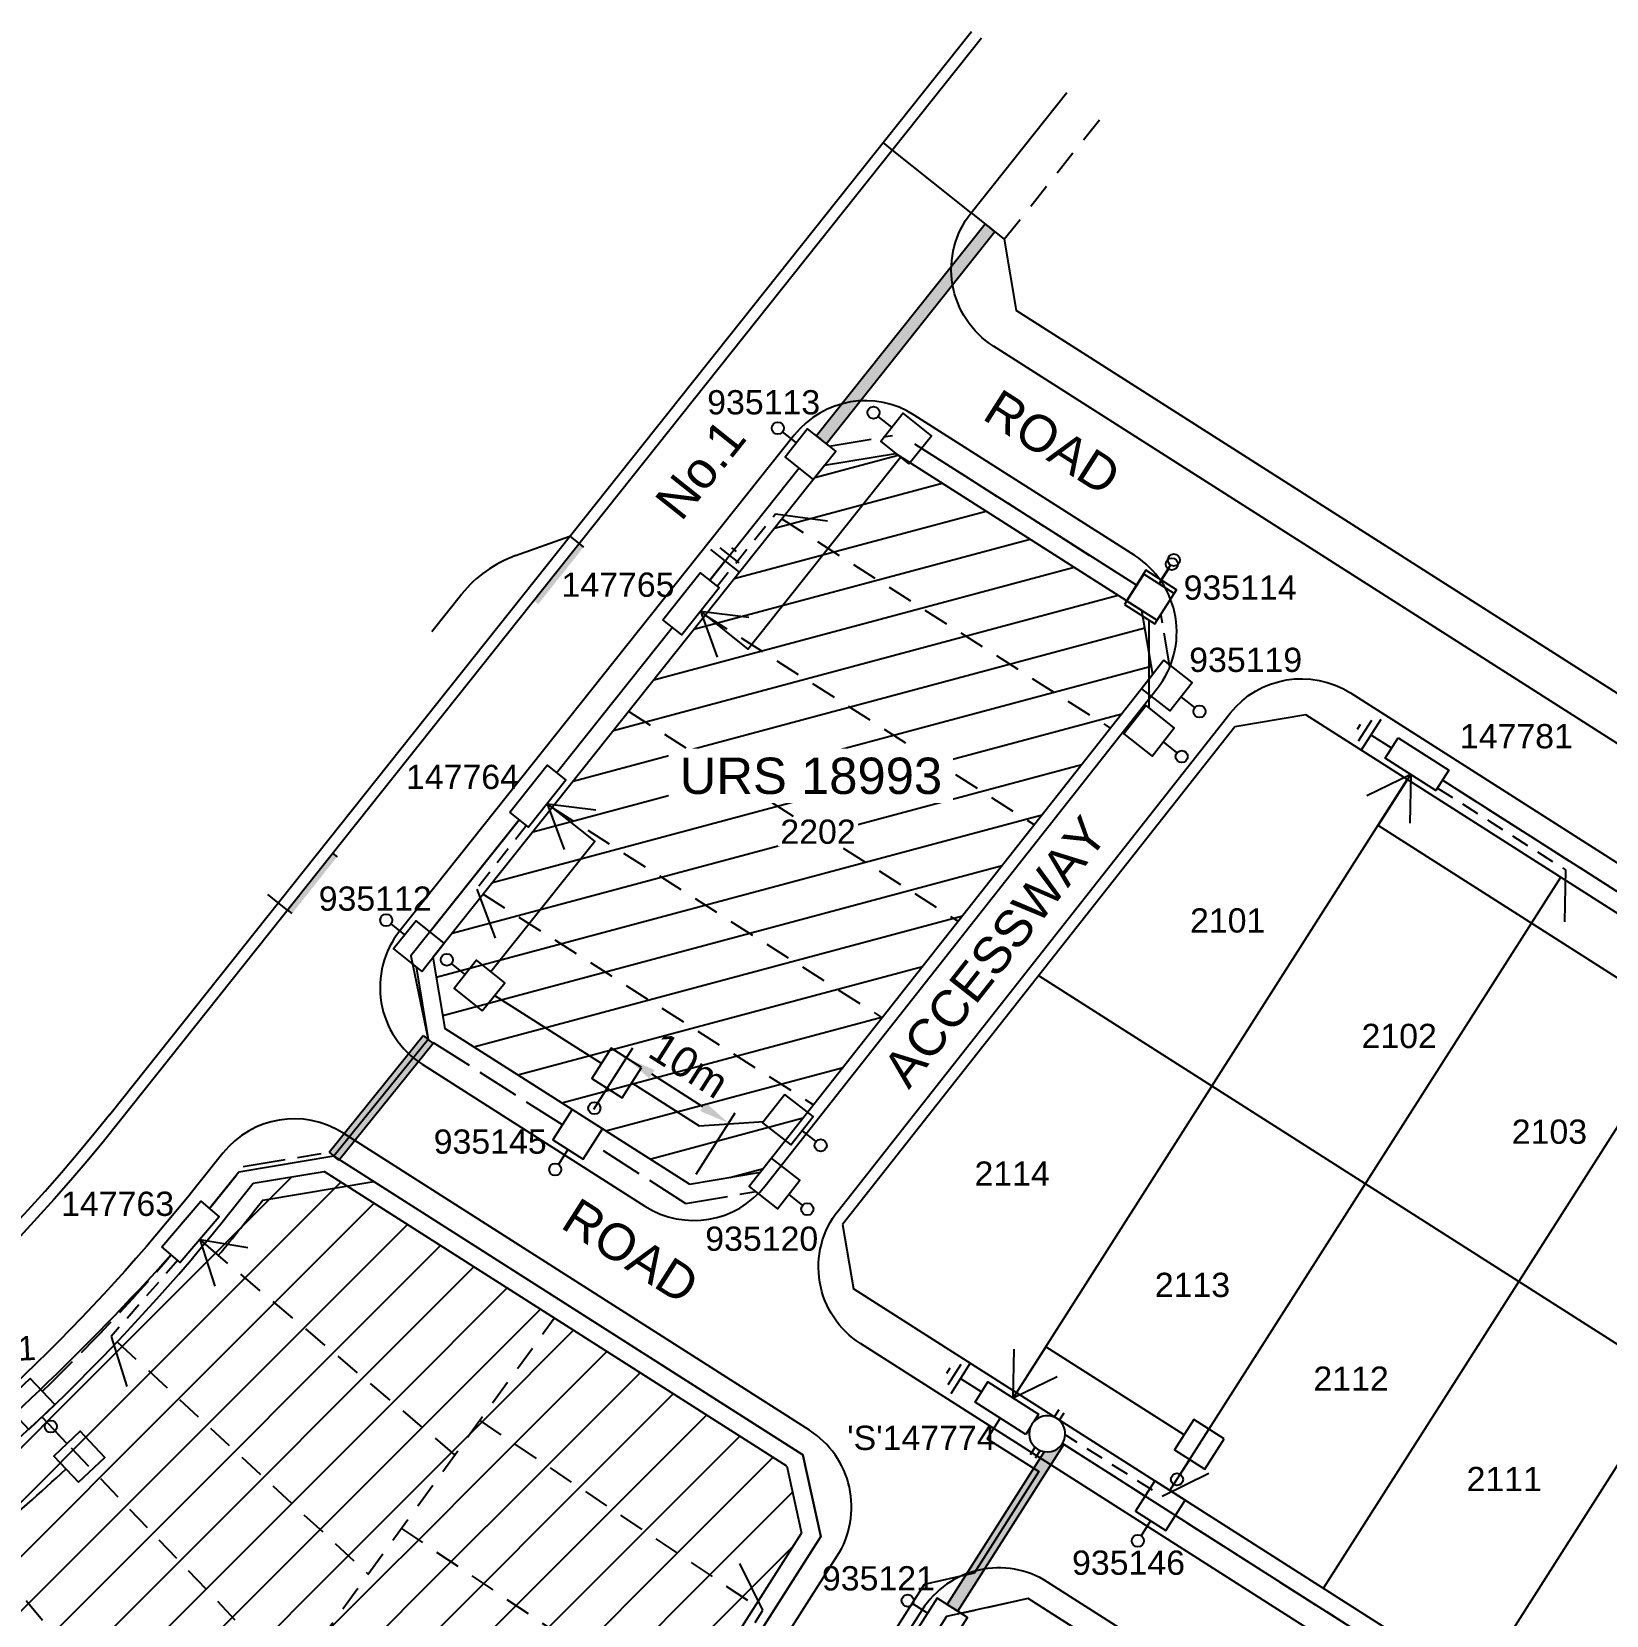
# Model space of a CAD drawing. Header units: metres. Extents: x 305550 to 306428, y 6276370 to 6276957.
# Drawn here: x 305864.1 to 305994, y 6276826.2 to 6276956.8 of the extents above; entities that cross this region are included whole.
import ezdxf
from ezdxf.enums import TextEntityAlignment as Align

# ---------------------------------------------------------------- set-up
doc = ezdxf.new("R2010")
doc.units = ezdxf.units.M
doc.header["$LTSCALE"] = 0.7
doc.set_wipeout_variables(frame=1)
for name, pattern in [('Cable Exist OH', [1, 1, 0]), ('Cable Exist UG', [8.2, 4, -1.2, 1.8, -1.2]), ('Dash', [5, 3, -2]), ('IE Trench LV', [6.5, 5, -1.5])]:
    doc.linetypes.add(name, pattern=pattern)
doc.layers.get('0').update_dxf_attribs({"color": 6})
for name, color, linetype in [('_User Miscellaneous1', 3, 'Continuous'), ('_User Miscellaneous10', 8, 'Continuous'), ('_User Miscellaneous11', 7, 'Continuous'), ('_User Miscellaneous3', 11, 'Continuous'), ('_User Miscellaneous4', 7, 'Continuous'), ('_User Miscellaneous7', 150, 'Continuous'), ('_User Miscellaneous8', 7, 'Continuous'), ('_User Miscellaneous9', 8, 'Continuous'), ('Cadastre Developer_SP_NEW', 4, 'Continuous'), ('Cadastre Roads_SP_NEW', 8, 'Continuous'), ('Duct_SP_NEW', 2, 'Continuous'), ('Equip_LV_NEW', 5, 'Continuous'), ('Mains_HV_NEW_U72', 2, 'Continuous'), ('Mains_LV_NEW_R6', 2, 'Continuous'), ('Mains_LV_NEW_T84', 2, 'Continuous'), ('Services_SP_NEW_UG', 2, 'Continuous'), ('SupportsUG_SP_LV_NEW', 2, 'Continuous'), ('SupportsUG_SP_LV_SL_NEW', 2, 'Continuous'), ('Trench_SP_NEW', 2, 'Continuous')]:
    doc.layers.add(name, color=color, linetype=linetype)
doc.layers.add('_User Miscellaneous5', color=7, linetype='Continuous', lineweight=35)
doc.layers.add('_User Notes', color=7, linetype='Continuous', plot=False)
doc.styles.add('ARIAL', font='arial.ttf', dxfattribs={"height": 2})
doc.styles.add('ARIAL 2.5', font='arial.ttf', dxfattribs={"height": 2.5})
doc.styles.add('ARIAL 3.0', font='arial.ttf', dxfattribs={"height": 3})
doc.styles.add('POLE_LABEL', font='arial.ttf')
doc.styles.add('SL_LABEL', font='arial.ttf')
doc.styles.get("Standard").update_dxf_attribs({"font": 'arial.ttf'})
doc.styles.add('style1', font='iso3098b.shx')
doc.linetypes.add('Cable New UG', pattern='A,8,-1,["x",style1,S=3.5,R=0,X=0.35,Y=-1],-3.5', length=12.5)
doc.linetypes.add('Cable Z', pattern='A,8,-1,["Z",Standard,S=2.5,R=0,X=0.35,Y=-1.25],-3.5', length=12.5)
doc.linetypes.add('IE Trench HV', pattern='A,8,-2,["/",style1,S=2.5,R=0,X=0.1,Y=-1],-4.5', length=14.5)
doc.dimstyles.new('DIM 1000', dxfattribs={"dimtxt": 2.5, "dimasz": 2.5, "dimexe": 1, "dimexo": 1, "dimgap": 1, "dimtad": 1, "dimdec": 0, "dimzin": 0, "dimdsep": 46, "dimtxsty": 'ARIAL 2.5', "dimcen": 1, "dimclrd": 3, "dimclre": 3, "dimclrt": 7, "dimadec": 0, "dimazin": 0, "dimtfac": 1, "dimtdec": 0, "dimtix": 1, "dimtmove": 0, "dimatfit": 3, "dimfxl": 1, "dimtolj": 1, "dimtzin": 0, "dimarcsym": 0})

# ---------------------------------------------------------------- blocks, each defined once
blk = doc.blocks.new('*U103')
at = {"layer": '_User Miscellaneous7', "lineweight": -3}
blk.add_lwpolyline([(0.55, -2.97), (0.55, -1.52)], dxfattribs=at)
blk.add_lwpolyline([(-0.93, -5.94), (2.04, -5.94), (2.04, -2.97), (-0.93, -2.97)], close=True, dxfattribs=at)
blk.add_circle((0.55, -1.02), 0.5, dxfattribs=at)
at = {"layer": '_User Miscellaneous8', "color": 2, "lineweight": -3}
blk.add_lwpolyline([(-1.49, 0), (1.49, 0), (1.49, 2.97), (-1.49, 2.97)], close=True, dxfattribs=at)
at = {"style": 'POLE_LABEL', "flags": 9}
blk.add_attdef('STRUCTURE_PLANT_NUMBER', text='', height=0.2, dxfattribs=at).set_placement((1.64, 1.73), align=Align.MIDDLE_LEFT)
for tag, flags, p in [('STREET_CODE', 9, (1.64, 1.49)), ('COLUMN_TYPE', 9, (1.64, 1.29)), ('OWNED_BY', 9, (1.64, 1.09)), ('OPERATED_BY', 9, (1.64, 0.89)), ('STATE', 9, (1.64, 0.49)), ('MAINTAINED_BY', 9, (1.64, 0.69)), ('USAGE', 9, (1.64, 0.29)), ('LEGEND', 9, (1.64, 0.09)), ('SUBURB', 9, (1.64, -0.31)), ('STREETNAME', 9, (1.64, -0.51)), ('Z', 1, (1.64, -1.31)), ('PARENT', 9, (1.64, -0.11)), ('LOCATION', 9, (1.64, -0.71)), ('NOTES', 9, (1.64, -0.91)), ('LABEL_ALIGNMENT', 9, (1.64, -1.11))]:
    blk.add_attdef(tag, text='', height=0.2, dxfattribs=dict(flags=flags)).set_placement(p, align=Align.MIDDLE_LEFT)
at = {"layer": '_User Miscellaneous5', "style": 'ARIAL', "flags": 8}
blk.add_attdef('ASSET_NUM', text='', height=2, dxfattribs=at).set_placement((2, 3.49), align=Align.MIDDLE_LEFT)
blk = doc.blocks.new('*U39')
at = {"layer": '_User Miscellaneous8', "color": 2}
blk.add_line((0, 0), (0, 1.45), dxfattribs=at)
blk.add_circle((0, 1.95), 0.5, dxfattribs=at)
for tag, p, flags in [('Z', (0, 0), 1), ('OPERATED_BY', (0, -9.61), 9)]:
    blk.add_attdef(tag, p, '', height=0.2, dxfattribs=dict(flags=flags))
at = {"style": 'SL_LABEL', "flags": 9}
blk.add_attdef('STREET_CODE', text='', height=0.2, dxfattribs=at).set_placement((0, -0.2), align=Align.MIDDLE_LEFT)
at = {"flags": 9}
for tag, p in [('CONSTRUCTED_VOLTAGE', (0, -0.4)), ('CONTROL_TYPE', (0, -0.6)), ('OPERATING_VOLTAGE', (0, -1.4)), ('LANTERN_PURPOSE', (0, -0.8)), ('LANTERN_TYPE', (0, -1)), ('NO_PHASES', (0, -1.2)), ('ORIENTATION', (0, -1.6)), ('OWNED_BY', (0, -1.8)), ('STATE', (0, -2)), ('CEXIST', (0, -2.4)), ('CNEW', (0, -2.6)), ('USAGE', (0, -2.2)), ('CNUMBER', (0, -2.8)), ('CREMOVE', (0, -3)), ('CREPLACE', (0, -3.2)), ('LKINGHEIGHT', (0, -3.4)), ('LBRACKET', (0, -3.6)), ('LBRACKETVOCAB', (0, -3.8)), ('LCATEGORY', (0, -4)), ('LCHARGE1', (0, -4.2)), ('LCHARGE1PERCENT', (0, -4.4)), ('LCHARGE2', (0, -4.6)), ('LCHARGE2PERCENT', (0, -4.8)), ('LCHARGE3', (0, -5)), ('LCHARGE3PERCENT', (0, -5.2)), ('LEXIST', (0, -5.4)), ('LLAMP', (0, -5.6)), ('LLAMPVOCAB', (0, -5.8)), ('LMAST', (0, -6)), ('LMASTVOCAB', (0, -6.2)), ('LNEW', (0, -6.4)), ('LANTNUMBER', (0, -6.6)), ('LOUTREACH', (0, -7)), ('LOUTREACHVOCAB', (0, -7.2)), ('LRATECODE', (0, -7.4)), ('LREMOVE', (0, -7.6)), ('LREPLACE', (0, -7.8)), ('SUBURB', (0, -8.6)), ('STREETNAME', (0, -8.8)), ('LTYPE', (0, -8)), ('LTYPEVOCAB', (0, -8.2)), ('LEGEND', (0, -8.4)), ('LOCATION', (0, -9)), ('NOTES', (0, -9.2)), ('MAINTAINED_BY', (0, -9.86))]:
    blk.add_attdef(tag, text='', height=0.2, dxfattribs=at).set_placement(p, align=Align.MIDDLE_LEFT)
at = {"layer": '_User Notes', "style": 'SL_LABEL', "flags": 8}
blk.add_attdef('ASSET_NUM', text='', height=2.5, dxfattribs=at).set_placement((2, 2), align=Align.MIDDLE_LEFT)
at = {"layer": '_User Notes', "flags": 8}
blk.add_attdef('LNUMBER', text='', height=2.5, dxfattribs=at).set_placement((1.2, -2.8), align=Align.MIDDLE_LEFT)
blk = doc.blocks.new('*U35')
at = {"lineweight": -3}
blk.add_lwpolyline([(-2.48, 2.49), (2.47, 2.49), (2.47, 0.51), (-2.48, 0.51)], close=True, dxfattribs=at)
for tag, flags, p in [('STREET_CODE', 9, (1.5, 3.5)), ('OWNED_BY', 9, (1.5, 3.3)), ('OPERATED_BY', 9, (1.5, 3.1)), ('STATE', 9, (1.5, 2.7)), ('MAINTAINED_BY', 9, (1.5, 2.9)), ('SUPPORT_TYPE', 9, (1.5, 2.5)), ('SUBURB', 9, (1.5, 1.7)), ('STREETNAME', 9, (1.5, 1.5)), ('USAGE', 9, (1.5, 2.3)), ('LEGEND', 9, (1.5, 2.1)), ('PARENT', 9, (1.5, 1.9)), ('LOCATION', 9, (1.5, 1.3)), ('Z', 1, (1.5, 0.9)), ('NOTES', 9, (1.5, 1.1))]:
    blk.add_attdef(tag, text='', height=0.2, dxfattribs=dict(flags=flags)).set_placement(p, align=Align.MIDDLE_LEFT)
at = {"layer": '_User Miscellaneous4', "style": 'ARIAL', "flags": 8}
blk.add_attdef('ASSET_NUM', text='', height=2, dxfattribs=at).set_placement((2, 5.5), align=Align.MIDDLE_LEFT)
blk = doc.blocks.new('A$C1B2C29DD')
at = {"layer": 'Services_SP_NEW_UG', "color": 2, "flags": 128}
for points in [[(0, 0), (-2.1, 3.44)], [(0, 0), (2.1, 3.44)]]:
    blk.add_lwpolyline(points, dxfattribs=at)
blk = doc.blocks.new('*U274')
at = {"layer": 'Services_SP_NEW_UG', "color": 2, "flags": 128}
blk.add_lwpolyline([(-10.15, -0.75), (-12.39, 2.93)], dxfattribs=at)
at = {"layer": 'Services_SP_NEW_UG', "color": 2, "linetype": 'Dash', "ltscale": 0.7, "flags": 128}
blk.add_lwpolyline([(-2.47, -0.75), (-10.15, -0.75)], dxfattribs=at)
blk = doc.blocks.new('*U44')
at = {"layer": 'Services_SP_NEW_UG', "color": 2, "flags": 128}
blk.add_lwpolyline([(9.15, -0.75), (11.4, 2.93)], dxfattribs=at)
at = {"layer": 'Services_SP_NEW_UG', "color": 2, "linetype": 'Dash', "ltscale": 0.7, "flags": 128}
blk.add_lwpolyline([(2.47, -0.75), (9.15, -0.75)], dxfattribs=at)
blk = doc.blocks.new('*U105')
at = {"layer": '_User Miscellaneous7', "lineweight": -3}
blk.add_lwpolyline([(0.03, 2.6), (0.03, 4.05)], dxfattribs=at)
blk.add_lwpolyline([(-1.46, -0.37), (1.51, -0.37), (1.51, 2.6), (-1.46, 2.6)], close=True, dxfattribs=at)
blk.add_circle((0.03, 4.55), 0.5, dxfattribs=at)
at = {"layer": '_User Miscellaneous8', "color": 2, "lineweight": -3}
blk.add_lwpolyline([(-1.49, 0), (1.49, 0), (1.49, 2.97), (-1.49, 2.97)], close=True, dxfattribs=at)
at = {"style": 'POLE_LABEL', "flags": 9}
blk.add_attdef('STRUCTURE_PLANT_NUMBER', text='', height=0.2, dxfattribs=at).set_placement((1.64, 1.73), align=Align.MIDDLE_LEFT)
for tag, flags, p in [('STREET_CODE', 9, (1.64, 1.49)), ('COLUMN_TYPE', 9, (1.64, 1.29)), ('OWNED_BY', 9, (1.64, 1.09)), ('OPERATED_BY', 9, (1.64, 0.89)), ('STATE', 9, (1.64, 0.49)), ('MAINTAINED_BY', 9, (1.64, 0.69)), ('USAGE', 9, (1.64, 0.29)), ('LEGEND', 9, (1.64, 0.09)), ('SUBURB', 9, (1.64, -0.31)), ('STREETNAME', 9, (1.64, -0.51)), ('Z', 1, (1.64, -1.31)), ('PARENT', 9, (1.64, -0.11)), ('LOCATION', 9, (1.64, -0.71)), ('NOTES', 9, (1.64, -0.91)), ('LABEL_ALIGNMENT', 9, (1.64, -1.11))]:
    blk.add_attdef(tag, text='', height=0.2, dxfattribs=dict(flags=flags)).set_placement(p, align=Align.MIDDLE_LEFT)
at = {"layer": '_User Miscellaneous5', "style": 'ARIAL', "flags": 8}
blk.add_attdef('ASSET_NUM', text='', height=2, dxfattribs=at).set_placement((2, 3.49), align=Align.MIDDLE_LEFT)
blk = doc.blocks.new('*U104')
at = {"layer": '_User Miscellaneous7', "lineweight": -3}
blk.add_lwpolyline([(3.84, 4.12), (3.84, 5.57)], dxfattribs=at)
blk.add_lwpolyline([(2.35, 1.15), (5.32, 1.15), (5.32, 4.12), (2.35, 4.12)], close=True, dxfattribs=at)
blk.add_circle((3.84, 6.07), 0.5, dxfattribs=at)
at = {"layer": '_User Miscellaneous8', "color": 2, "lineweight": -3}
blk.add_lwpolyline([(-1.49, 0), (1.49, 0), (1.49, 2.97), (-1.49, 2.97)], close=True, dxfattribs=at)
at = {"style": 'POLE_LABEL', "flags": 9}
blk.add_attdef('STRUCTURE_PLANT_NUMBER', text='', height=0.2, dxfattribs=at).set_placement((1.64, 1.73), align=Align.MIDDLE_LEFT)
for tag, flags, p in [('STREET_CODE', 9, (1.64, 1.49)), ('COLUMN_TYPE', 9, (1.64, 1.29)), ('OWNED_BY', 9, (1.64, 1.09)), ('OPERATED_BY', 9, (1.64, 0.89)), ('STATE', 9, (1.64, 0.49)), ('MAINTAINED_BY', 9, (1.64, 0.69)), ('USAGE', 9, (1.64, 0.29)), ('LEGEND', 9, (1.64, 0.09)), ('SUBURB', 9, (1.64, -0.31)), ('STREETNAME', 9, (1.64, -0.51)), ('Z', 1, (1.64, -1.31)), ('PARENT', 9, (1.64, -0.11)), ('LOCATION', 9, (1.64, -0.71)), ('NOTES', 9, (1.64, -0.91)), ('LABEL_ALIGNMENT', 9, (1.64, -1.11))]:
    blk.add_attdef(tag, text='', height=0.2, dxfattribs=dict(flags=flags)).set_placement(p, align=Align.MIDDLE_LEFT)
at = {"layer": '_User Miscellaneous5', "style": 'ARIAL', "flags": 8}
blk.add_attdef('ASSET_NUM', text='', height=2, dxfattribs=at).set_placement((2, 3.49), align=Align.MIDDLE_LEFT)
blk = doc.blocks.new('*U106')
at = {"layer": '_User Miscellaneous7', "lineweight": -3}
blk.add_lwpolyline([(5.92, -2.41), (5.92, -0.96)], dxfattribs=at)
blk.add_lwpolyline([(4.43, -5.38), (7.4, -5.38), (7.4, -2.41), (4.43, -2.41)], close=True, dxfattribs=at)
blk.add_circle((5.92, -0.46), 0.5, dxfattribs=at)
at = {"layer": '_User Miscellaneous8', "color": 2, "lineweight": -3}
blk.add_lwpolyline([(-1.49, 0), (1.49, 0), (1.49, 2.97), (-1.49, 2.97)], close=True, dxfattribs=at)
at = {"style": 'POLE_LABEL', "flags": 9}
blk.add_attdef('STRUCTURE_PLANT_NUMBER', text='', height=0.2, dxfattribs=at).set_placement((1.64, 1.73), align=Align.MIDDLE_LEFT)
for tag, flags, p in [('STREET_CODE', 9, (1.64, 1.49)), ('COLUMN_TYPE', 9, (1.64, 1.29)), ('OWNED_BY', 9, (1.64, 1.09)), ('OPERATED_BY', 9, (1.64, 0.89)), ('STATE', 9, (1.64, 0.49)), ('MAINTAINED_BY', 9, (1.64, 0.69)), ('USAGE', 9, (1.64, 0.29)), ('LEGEND', 9, (1.64, 0.09)), ('SUBURB', 9, (1.64, -0.31)), ('STREETNAME', 9, (1.64, -0.51)), ('Z', 1, (1.64, -1.31)), ('PARENT', 9, (1.64, -0.11)), ('LOCATION', 9, (1.64, -0.71)), ('NOTES', 9, (1.64, -0.91)), ('LABEL_ALIGNMENT', 9, (1.64, -1.11))]:
    blk.add_attdef(tag, text='', height=0.2, dxfattribs=dict(flags=flags)).set_placement(p, align=Align.MIDDLE_LEFT)
at = {"layer": '_User Miscellaneous5', "style": 'ARIAL', "flags": 8}
blk.add_attdef('ASSET_NUM', text='', height=2, dxfattribs=at).set_placement((2, 3.49), align=Align.MIDDLE_LEFT)
blk = doc.blocks.new('*U36')
at = {"layer": '_User Miscellaneous7', "lineweight": -3}
blk.add_lwpolyline([(0, -3.03), (0, -1.58)], dxfattribs=at)
blk.add_lwpolyline([(-1.49, -6), (1.49, -6), (1.49, -3.03), (-1.49, -3.03)], close=True, dxfattribs=at)
blk.add_circle((0, -1.08), 0.5, dxfattribs=at)
at = {"layer": '_User Miscellaneous8', "color": 2, "lineweight": -3}
blk.add_lwpolyline([(-1.49, 0), (1.49, 0), (1.49, 2.97), (-1.49, 2.97)], close=True, dxfattribs=at)
at = {"style": 'POLE_LABEL', "flags": 9}
blk.add_attdef('STRUCTURE_PLANT_NUMBER', text='', height=0.2, dxfattribs=at).set_placement((1.64, 1.73), align=Align.MIDDLE_LEFT)
for tag, flags, p in [('STREET_CODE', 9, (1.64, 1.49)), ('COLUMN_TYPE', 9, (1.64, 1.29)), ('OWNED_BY', 9, (1.64, 1.09)), ('OPERATED_BY', 9, (1.64, 0.89)), ('STATE', 9, (1.64, 0.49)), ('MAINTAINED_BY', 9, (1.64, 0.69)), ('USAGE', 9, (1.64, 0.29)), ('LEGEND', 9, (1.64, 0.09)), ('SUBURB', 9, (1.64, -0.31)), ('STREETNAME', 9, (1.64, -0.51)), ('Z', 1, (1.64, -1.31)), ('PARENT', 9, (1.64, -0.11)), ('LOCATION', 9, (1.64, -0.71)), ('NOTES', 9, (1.64, -0.91)), ('LABEL_ALIGNMENT', 9, (1.64, -1.11))]:
    blk.add_attdef(tag, text='', height=0.2, dxfattribs=dict(flags=flags)).set_placement(p, align=Align.MIDDLE_LEFT)
at = {"layer": '_User Miscellaneous5', "style": 'ARIAL', "flags": 8}
blk.add_attdef('ASSET_NUM', text='', height=2, dxfattribs=at).set_placement((2, 3.49), align=Align.MIDDLE_LEFT)
blk = doc.blocks.new('*U147')
at = {"layer": '_User Miscellaneous7', "lineweight": -3}
blk.add_lwpolyline([(-4.82, 0.59), (-4.82, 2.04)], dxfattribs=at)
blk.add_lwpolyline([(-6.3, -2.38), (-3.33, -2.38), (-3.33, 0.59), (-6.3, 0.59)], close=True, dxfattribs=at)
blk.add_circle((-4.82, 2.54), 0.5, dxfattribs=at)
at = {"layer": '_User Miscellaneous8', "color": 2, "lineweight": -3}
blk.add_lwpolyline([(-1.49, 0), (1.49, 0), (1.49, 2.97), (-1.49, 2.97)], close=True, dxfattribs=at)
at = {"style": 'POLE_LABEL', "flags": 9}
blk.add_attdef('STRUCTURE_PLANT_NUMBER', text='', height=0.2, dxfattribs=at).set_placement((1.64, 1.73), align=Align.MIDDLE_LEFT)
for tag, flags, p in [('STREET_CODE', 9, (1.64, 1.49)), ('COLUMN_TYPE', 9, (1.64, 1.29)), ('OWNED_BY', 9, (1.64, 1.09)), ('OPERATED_BY', 9, (1.64, 0.89)), ('STATE', 9, (1.64, 0.49)), ('MAINTAINED_BY', 9, (1.64, 0.69)), ('USAGE', 9, (1.64, 0.29)), ('LEGEND', 9, (1.64, 0.09)), ('SUBURB', 9, (1.64, -0.31)), ('STREETNAME', 9, (1.64, -0.51)), ('Z', 1, (1.64, -1.31)), ('PARENT', 9, (1.64, -0.11)), ('LOCATION', 9, (1.64, -0.71)), ('NOTES', 9, (1.64, -0.91)), ('LABEL_ALIGNMENT', 9, (1.64, -1.11))]:
    blk.add_attdef(tag, text='', height=0.2, dxfattribs=dict(flags=flags)).set_placement(p, align=Align.MIDDLE_LEFT)
at = {"layer": '_User Miscellaneous5', "style": 'ARIAL', "flags": 8}
blk.add_attdef('ASSET_NUM', text='', height=2, dxfattribs=at).set_placement((2, 3.49), align=Align.MIDDLE_LEFT)
blk = doc.blocks.new('*U45')
at = {"layer": 'Services_SP_NEW_UG', "color": 2, "flags": 128}
blk.add_lwpolyline([(10.85, -0.47), (13, 3.27)], dxfattribs=at)
at = {"layer": 'Services_SP_NEW_UG', "color": 2, "linetype": 'Dash', "ltscale": 0.7, "flags": 128}
blk.add_lwpolyline([(2.49, -0.69), (10.85, -0.47)], dxfattribs=at)
blk = doc.blocks.new('*U46')
at = {"layer": 'Services_SP_NEW_UG', "color": 2, "flags": 128}
blk.add_lwpolyline([(11, -0.78), (13.26, 2.89)], dxfattribs=at)
at = {"layer": 'Services_SP_NEW_UG', "color": 2, "linetype": 'Dash', "ltscale": 0.7, "flags": 128}
blk.add_lwpolyline([(2.47, -0.76), (11, -0.78)], dxfattribs=at)
blk = doc.blocks.new('*U63')
at = {"layer": 'Services_SP_NEW_UG', "color": 2, "flags": 128}
blk.add_lwpolyline([(14.72, -0.75), (16.96, 2.93)], dxfattribs=at)
at = {"layer": 'Services_SP_NEW_UG', "color": 2, "linetype": 'Dash', "ltscale": 0.7, "flags": 128}
blk.add_lwpolyline([(2.47, -0.75), (14.72, -0.75)], dxfattribs=at)
blk = doc.blocks.new('*U62')
at = {"layer": 'Services_SP_NEW_UG', "color": 2, "flags": 128}
blk.add_lwpolyline([(-15.01, -0.75), (-17.26, 2.93)], dxfattribs=at)
at = {"layer": 'Services_SP_NEW_UG', "color": 2, "linetype": 'Dash', "ltscale": 0.7, "flags": 128}
blk.add_lwpolyline([(-2.47, -0.75), (-15.01, -0.75)], dxfattribs=at)
blk = doc.blocks.new('LV_UG_LINKS_OPEN_NEW')
blk.add_wipeout([(-1.17, 0.93), (-1.28, 0.78), (-1.36, 0.61), (-1.43, 0.44), (-1.47, 0.25), (-1.49, 0.07), (-1.49, -0.12), (-1.46, -0.31), (-1.41, -0.49), (-1.34, -0.66), (-1.25, -0.82), (-1.13, -0.97), (-1, -1.11), (-0.86, -1.22), (-0.7, -1.32), (-0.53, -1.4), (-0.35, -1.45), (-0.16, -1.49), (0.03, -1.49), (0.21, -1.48), (0.4, -1.44), (0.57, -1.38), (0.74, -1.3), (0.9, -1.19), (1.04, -1.07), (1.17, -0.93), (1.28, -0.78), (1.36, -0.61), (1.43, -0.44), (1.47, -0.25), (1.49, -0.07), (1.49, 0.12), (1.46, 0.31), (1.41, 0.49), (1.34, 0.66), (1.25, 0.82), (1.13, 0.97), (1, 1.11), (0.86, 1.22), (0.7, 1.32), (0.53, 1.4), (0.35, 1.45), (0.16, 1.49), (-0.03, 1.49), (-0.21, 1.48), (-0.4, 1.44), (-0.57, 1.38), (-0.74, 1.3), (-0.9, 1.19), (-1.04, 1.07)])
for p, q in [((-0.25, 1.47), (-0.25, 2.22)), ((0.25, 1.47), (0.25, 2.22)), ((-0.25, -1.47), (-0.25, -2.22)), ((0.25, -1.47), (0.25, -2.22))]:
    blk.add_line(p, q)
blk.add_lwpolyline([(1.49, 0, 1), (-1.49, 0, 1)], format="xyb", close=True)
for tag, p, flags in [('ORIENTATION', (0, 0), 9), ('Z', (0, 0), 1), ('USAGE', (0, -0.2), 9), ('NOTES', (0, -0.4), 9)]:
    blk.add_attdef(tag, p, '', height=0.2, dxfattribs=dict(flags=flags))
blk = doc.blocks.new('Earth')
for p, q in [((0, -2.04), (0, 0)), ((-1.5, -2.04), (1.5, -2.04)), ((-1, -2.64), (1, -2.64)), ((-0.25, -3.24), (0.25, -3.24))]:
    blk.add_line(p, q)
blk = doc.blocks.new('*D178')
at = {"layer": '_User Miscellaneous3', "color": 3, "lineweight": -2, "transparency": 16777216}
for p, q in [((305910.47, 6276867.93), (305913.69, 6276872.99)), ((305919.48, 6276868.11), (305915.26, 6276870.8)), ((305918.91, 6276862.56), (305922.13, 6276867.61))]:
    blk.add_line(p, q, dxfattribs=at)
at = {"layer": '_User Miscellaneous3', "color": 3, "transparency": 16777216}
for points in [[(305915.49, 6276871.15), (305915.04, 6276870.45), (305913.16, 6276872.14)], [(305919.7, 6276868.46), (305919.26, 6276867.76), (305921.59, 6276866.77)]]:
    blk.add_solid(points, dxfattribs=at)
at = {"layer": 'Defpoints', "color": 0, "transparency": 16777216}
for p in [(305913.16, 6276872.14), (305909.94, 6276867.09), (305918.37, 6276861.72)]:
    blk.add_point(p, dxfattribs=at)
at = {"layer": '_User Miscellaneous3', "color": 7, "transparency": 16777216, "insert": (305918.33, 6276871.54), "char_height": 2.5, "attachment_point": 5, "rotation": 327.5001, "style": 'ARIAL 2.5'}
blk.add_mtext('\\A1;10m', dxfattribs=at)

msp = doc.modelspace()

# ---------------------------------------------------------------- hatches: boundary and pattern name
at = {"layer": '_User Miscellaneous11'}
h = msp.add_hatch(color=256, dxfattribs=at)
h.dxf.hatch_style = 1
h.paths.add_polyline_path([(305943.58, 6276940.3), (305942.77, 6276940.94), (305928.86, 6276923.46), (305929.67, 6276922.82)])
h = msp.add_hatch(color=256, dxfattribs=at)
h.dxf.hatch_style = 1
h.paths.add_polyline_path([(305888.62, 6276864.37), (305889.43, 6276863.72), (305897.21, 6276873.35), (305896.4, 6276874)])
h = msp.add_hatch(dxfattribs=at)
h.set_pattern_fill('ANSI31', color=3)
h.paths.add_polyline_path([(305907, 6276850.82), (305888.22, 6276862.78), (305882.36, 6276861.8), (305880.54, 6276859.52, -0.008703), (305876.94, 6276855.15), (305900.25, 6276840.3)])
h = msp.add_hatch(dxfattribs=at)
h.set_pattern_fill('ANSI31', color=3)
h.paths.add_polyline_path([(305900.25, 6276840.3), (305876.94, 6276855.15, -0.019588), (305868.28, 6276845.79), (305891.64, 6276826.86)])
h = msp.add_hatch(dxfattribs=at)
h.set_pattern_fill('ANSI31', color=3)
h.paths.add_polyline_path([(305907, 6276850.82), (305900.25, 6276840.3), (305923.05, 6276825.77), (305927.62, 6276832.94), (305926.39, 6276838.46)])
h = msp.add_hatch(dxfattribs=at)
h.set_pattern_fill('ANSI31', color=3)
h.paths.add_polyline_path([(305891.64, 6276826.86), (305868.28, 6276845.79, -0.019275), (305859.07, 6276837.27), (305882.44, 6276812.52), (305884.06, 6276815.04)])
h = msp.add_hatch(dxfattribs=at)
h.set_pattern_fill('ANSI31', color=3)
h.paths.add_polyline_path([(305900.25, 6276840.3), (305894.85, 6276831.88), (305917.66, 6276817.31), (305923.05, 6276825.77)])
h = msp.add_hatch(color=256, dxfattribs=at)
h.dxf.hatch_style = 1
h.paths.add_polyline_path([(305939.63, 6276827.05), (305940.51, 6276826.49), (305949.27, 6276840.25), (305948.39, 6276840.81)])
h = msp.add_hatch(dxfattribs=at)
h.set_pattern_fill('ANSI31', color=3)
h.paths.add_polyline_path([(305859.07, 6276837.27, -0.019208), (305849.27, 6276829.5), (305872.58, 6276800.12, 0.005949), (305873.95, 6276801.55), (305896.16, 6276783.57), (305906.91, 6276800.44), (305884.06, 6276815.04), (305882.44, 6276812.52)])
h.paths.add_polyline_path([(305876.18, 6276806.11), (305883.39, 6276806.11), (305883.39, 6276810.23), (305876.18, 6276810.23)], flags=24)
h = msp.add_hatch(dxfattribs=at)
h.set_pattern_fill('ANSI31', color=3)
h.paths.add_polyline_path([(305894.85, 6276831.88), (305891.64, 6276826.86), (305889.45, 6276823.46), (305912.29, 6276808.87), (305917.66, 6276817.31)])
h = msp.add_hatch(dxfattribs=at)
h.set_pattern_fill('ANSI31', color=3)
h.paths.add_polyline_path([(305849.27, 6276829.5, -0.009852), (305844.02, 6276825.82), (305842.98, 6276822.82), (305854.75, 6276786.25, 0.025808), (305861.95, 6276790.94, 0.042227), (305872.58, 6276800.12)])
at = {"layer": '_User Miscellaneous9'}
h = msp.add_hatch(color=8, dxfattribs=at)
h.dxf.hatch_style = 1
h.paths.add_polyline_path([(305905.89, 6276909.59), (305909.62, 6276914.28), (305909.27, 6276914.56), (305905.53, 6276909.87)])
h = msp.add_hatch(color=8, dxfattribs=at)
h.dxf.hatch_style = 1
h.paths.add_polyline_path([(305885.56, 6276884.05), (305889.29, 6276888.74), (305888.94, 6276889.02), (305885.2, 6276884.33)])

# ---------------------------------------------------------------- linework, layer by layer
at = {"layer": '_User Miscellaneous10'}
for p, q in [((305904.02, 6276913.59), (305908.49, 6276915.19)), ((305908.49, 6276915.19), (305909.62, 6276914.28)), ((305897.11, 6276907.33), (305899.59, 6276910.43)), ((305888.94, 6276889.02), (305889.29, 6276888.74)), ((305885.2, 6276884.33), (305883.57, 6276885.63)), ((305885.2, 6276884.33), (305885.56, 6276884.05))]:
    msp.add_line(p, q, dxfattribs=at)
msp.add_arc((305907.39, 6276904.17), 10, 109.6817, 141.2885, dxfattribs=at)
at = {"layer": '_User Miscellaneous9', "linetype": 'Dash'}
msp.add_line((305944.35, 6276939.69), (305952.48, 6276949.9), dxfattribs=at)
at = {"layer": '_User Miscellaneous9', "linetype": 'Dash', "flags": 128}
for points in [[(305925.99, 6276916.62), (305953.1, 6276899.35)], [(305919.67, 6276908.68), (305946.83, 6276891.38)], [(305913.35, 6276900.74), (305940.55, 6276883.42)], [(305907.03, 6276892.81), (305934.27, 6276875.46)], [(305901.34, 6276885.65), (305928.61, 6276868.27)], [(305899.01, 6276839.41), (305878.34, 6276856.82)], [(305854.01, 6276788.54), (305879.33, 6276812.34), (305907.21, 6276850.68)], [(305871.14, 6276848.72), (305891.85, 6276829.56)], [(305864.92, 6276842.52), (305885.54, 6276820.88)], [(305901.06, 6276842.22), (305923.8, 6276826.96)], [(305856.82, 6276835.37), (305877.69, 6276810.8)], [(305894.59, 6276833.32), (305917.89, 6276817.68)]]:
    msp.add_lwpolyline(points, dxfattribs=at)
at = {"layer": 'Cadastre Developer_SP_NEW'}
for p, q in [((305870.53, 6276867.49), (305941.63, 6276956.82)), ((305941.61, 6276941.87), (305935.12, 6276947.04)), ((305944.35, 6276939.69), (305945.33, 6276933.82)), ((305996.85, 6276901), (305945.33, 6276933.82)), ((305929.51, 6276921.04), (305935.38, 6276922.02)), ((305955.7, 6276909.07), (305935.38, 6276922.02)), ((305897.2, 6276880.45), (305929.51, 6276921.04)), ((305956.6, 6276903.78), (305955.7, 6276909.07)), ((305969.23, 6276900.45), (305963.38, 6276899.46)), ((305897.2, 6276880.45), (305898.18, 6276874.58)), ((305918.37, 6276861.72), (305898.18, 6276874.58)), ((305882.36, 6276861.8), (305888.22, 6276862.78)), ((305926.39, 6276838.46), (305888.22, 6276862.78)), ((305918.37, 6276861.72), (305924.22, 6276862.71)), ((305880.54, 6276859.52), (305882.36, 6276861.8)), ((305931, 6276858.39), (305931.9, 6276853.1)), ((305926.39, 6276838.46), (305927.62, 6276832.94)), ((305871.31, 6276744.55), (305927.62, 6276832.94))]:
    msp.add_line(p, q, dxfattribs=at)
for points in [[(305935.12, 6276947.04), (305934.34, 6276947.66)], [(305941.61, 6276941.87), (305944.35, 6276939.69)]]:
    msp.add_lwpolyline(points, dxfattribs=at)
for radius, start in [(150, 271.4468), (162.8, 291.0745)]:
    msp.add_arc((305753.17, 6276960.91), radius, start, 321.4807, dxfattribs=at)
at = {"layer": 'Cadastre Roads_SP_NEW', "flags": 128}
for points in [[(305994.97, 6276898.05), (305943.45, 6276930.87, -0.44533), (305941.61, 6276941.87), (305949.51, 6276951.79)], [(305810.24, 6276812.19, 0.397633), (305805.79, 6276802.9), (305831.1, 6276723.75, 0.414214), (305840.53, 6276718.89), (305845.43, 6276720.46, 0.175277), (305874.26, 6276742.67), (305930.57, 6276831.06, 0.414214), (305928.27, 6276841.42), (305889.76, 6276865.95, 0.383767), (305879.87, 6276864.29), (305877.8, 6276861.7, -0.133806), (305810.24, 6276812.19)]]:
    msp.add_lwpolyline(points, format="xyb", dxfattribs=at)
msp.add_lwpolyline([(306089.62, 6276738.63), (305947.92, 6276828.9, 0.414214), (305937.57, 6276826.6), (305909.63, 6276782.74, 0.414214), (305911.93, 6276772.39), (306057.45, 6276679.68, 0.43995), (306068.13, 6276682.54), (306092.24, 6276728.84, 0.388937)], format="xyb", close=True, dxfattribs=at)
at = {"layer": 'Duct_SP_NEW'}
for p, q in [((305942.77, 6276940.94), (305928.86, 6276923.46)), ((305942.77, 6276940.94), (305943.18, 6276940.62)), ((305943.58, 6276940.3), (305929.67, 6276922.82)), ((305943.58, 6276940.3), (305943.18, 6276940.62)), ((305928.86, 6276923.46), (305929.26, 6276923.14)), ((305929.67, 6276922.82), (305929.26, 6276923.14)), ((305888.62, 6276864.37), (305896.4, 6276874)), ((305889.43, 6276863.72), (305897.21, 6276873.35)), ((305896.4, 6276874), (305896.81, 6276873.67)), ((305897.21, 6276873.35), (305896.81, 6276873.67)), ((305888.62, 6276864.37), (305889.03, 6276864.05)), ((305889.43, 6276863.72), (305889.03, 6276864.05)), ((305939.63, 6276827.05), (305948.39, 6276840.81)), ((305940.51, 6276826.49), (305949.27, 6276840.25)), ((305948.39, 6276840.81), (305948.83, 6276840.53)), ((305949.27, 6276840.25), (305948.83, 6276840.53)), ((305939.63, 6276827.05), (305940.07, 6276826.77)), ((305940.51, 6276826.49), (305940.07, 6276826.77))]:
    msp.add_line(p, q, dxfattribs=at)
at = {"layer": 'Mains_HV_NEW_U72', "color": 2, "linetype": 'Cable New UG', "flags": 128}
msp.add_lwpolyline([(306033.97, 6276749.09), (306041.57, 6276761.02), (306056.04, 6276751.81), (306058.69, 6276755.96), (305946.33, 6276827.54), (305939.59, 6276826.05), (305911.68, 6276782.24), (305912.66, 6276777.85), (305941.43, 6276759.52), (305948.62, 6276770.81), (305928.23, 6276783.8), (305936.63, 6276796.99)], dxfattribs=at)
at = {"layer": 'Mains_LV_NEW_R6', "linetype": 'Cable Z'}
for p, q in [((305955.26, 6276911.14), (305937.5, 6276922.45)), ((305911.1, 6276871.68), (305902.29, 6276877.3))]:
    msp.add_line(p, q, dxfattribs=at)
at = {"layer": 'Mains_LV_NEW_R6', "linetype": 'Cable Z', "flags": 128}
for points in [[(305919.27, 6276909), (305923.19, 6276905.88), (305935.79, 6276921.71)], [(305999.26, 6276875.99), (305975.2, 6276891.32), (305977.89, 6276895.54)], [(305906.63, 6276893.12), (305908.01, 6276892.03)], [(305908.01, 6276892.03), (305910.55, 6276890), (305901.98, 6276879.24)], [(305913.61, 6276870.09), (305919.16, 6276866.55), (305924.5, 6276866.91)]]:
    msp.add_lwpolyline(points, dxfattribs=at)
at = {"layer": 'Mains_LV_NEW_R6', "linetype": 'Cable Z', "ltscale": 0.8, "flags": 128}
msp.add_lwpolyline([(305956.29, 6276908.26), (305956.29, 6276901.03)], dxfattribs=at)
at = {"layer": 'Mains_LV_NEW_R6', "linetype": 'Cable Z'}
msp.add_arc((305753.17, 6276960.91), 167.3, 306.8929, 312.8399, dxfattribs=at)
at = {"layer": 'Mains_LV_NEW_T84', "linetype": 'Cable New UG'}
for p, q in [((305907.4, 6276895.68), (305916.96, 6276907.68)), ((305946.33, 6276827.54), (305939.59, 6276826.05)), ((305980.96, 6276805.48), (305946.33, 6276827.54))]:
    msp.add_line(p, q, dxfattribs=at)
at = {"layer": 'Mains_LV_NEW_T84', "linetype": 'Cable New UG', "flags": 128}
for points in [[(305904.32, 6276891.8), (305895.38, 6276880.58), (305896.81, 6276873.67), (305889.03, 6276864.05), (305881.17, 6276862.73), (305878.76, 6276859.71)], [(305877.95, 6276857.15), (305879.48, 6276855.84)], [(305937.73, 6276828.71), (305922.76, 6276805.21), (305924.45, 6276804.13)]]:
    msp.add_lwpolyline(points, dxfattribs=at)
msp.add_lwpolyline([(305879.48, 6276855.84, 0.008952), (305883.15, 6276860.41), (305892.32, 6276861.95), (305927.72, 6276839.39), (305929.22, 6276832.66), (305920.49, 6276818.96)], format="xyb", dxfattribs=at)
at = {"layer": 'Mains_LV_NEW_T84', "linetype": 'Cable New UG'}
msp.add_arc((305724.11, 6276992.01), 203.64, 309.322, 318.0622, dxfattribs=at)
at = {"layer": 'Trench_SP_NEW', "linetype": 'IE Trench LV'}
for p, q in [((305929.9, 6276922.63), (305935.13, 6276923.5)), ((305955.26, 6276911.14), (305936.18, 6276923.29)), ((306002.49, 6276881.05), (305980.51, 6276895.05)), ((305907.88, 6276866.62), (305896.81, 6276873.67)), ((305918.05, 6276860.14), (305910.38, 6276865.03)), ((305881.54, 6276863.19), (305887.97, 6276864.26)), ((305878.77, 6276859.71), (305881.54, 6276863.19)), ((305918.05, 6276860.14), (305923.84, 6276861.12)), ((305955.96, 6276835.99), (305946.64, 6276841.93)), ((305993.1, 6276812.33), (305958.46, 6276834.39)), ((305946.33, 6276827.54), (305940.78, 6276826.31))]:
    msp.add_line(p, q, dxfattribs=at)
at = {"layer": 'Trench_SP_NEW', "linetype": 'IE Trench HV'}
for p, q in [((305920.04, 6276911.55), (305927.41, 6276920.82)), ((305907.4, 6276895.68), (305916.96, 6276907.68)), ((305896.95, 6276882.54), (305904.32, 6276891.8)), ((305895.81, 6276879.65), (305896.81, 6276873.67)), ((305980.96, 6276805.48), (305946.33, 6276827.54))]:
    msp.add_line(p, q, dxfattribs=at)
at = {"layer": 'Trench_SP_NEW', "linetype": 'IE Trench LV', "ltscale": 0.8}
msp.add_line((305958.01, 6276904.42), (305957.27, 6276908.78), dxfattribs=at)
at = {"layer": 'Trench_SP_NEW', "linetype": 'IE Trench HV', "flags": 128}
msp.add_lwpolyline([(305920.49, 6276818.96), (305929.22, 6276832.66), (305927.72, 6276839.39), (305889.03, 6276864.05)], dxfattribs=at)
at = {"layer": 'Trench_SP_NEW', "linetype": 'IE Trench LV'}
msp.add_arc((305753.17, 6276960.91), 161.3, 313.876, 319.3813, dxfattribs=at)

# ---------------------------------------------------------------- block references
at = {"layer": 'Equip_LV_NEW', "linetype": 'Cable Exist OH', "lineweight": 0}
for p, rotation in [((305920.04, 6276911.55), 141.4806642880864), ((305976.33, 6276897.71), 237.5001222664403), ((305942.46, 6276844.59), 237.5001222746524)]:
    msp.add_blockref('Earth', p, dxfattribs=dict(at, rotation=rotation))
at = {"layer": 'Services_SP_NEW_UG'}
for name, p, rotation in [('*U274', (305919.67, 6276908.68), 230.9689251897681), ('*U62', (305977.61, 6276895.11), 147.4798035948712), ('*U44', (305907.03, 6276892.81), 232.006802320158), ('*U45', (305878.34, 6276856.82), 227.3754677818564), ('*U63', (305945.36, 6276844.52), 327.4798035939458), ('*U46', (305917.89, 6276817.68), 57.76973654804076)]:
    msp.add_blockref(name, p, dxfattribs=dict(at, rotation=rotation))
at = {"layer": 'SupportsUG_SP_LV_NEW'}
ref = msp.add_blockref('*U35', (305919.67, 6276908.68), dxfattribs=dict(at, rotation=51.4806643170866))
ref.add_attrib('ASSET_NUM_001', '147765', (305907.81, 6276910.19), dxfattribs={"layer": '_User Miscellaneous4', "height": 2, "style": 'ARIAL'})
for p, rotation in [((305919.27, 6276909), 231.4806643170866), ((305977.89, 6276895.54), 147.5001222608365), ((305906.63, 6276893.12), 231.4806643242676), ((305877.95, 6276857.15), 229.486213810894), ((305945.08, 6276844.09), 327.5001222635299)]:
    msp.add_blockref('A$C1B2C29DD', p, dxfattribs=dict(at, rotation=rotation))
ref = msp.add_blockref('*U35', (305977.61, 6276895.11), dxfattribs=dict(at, rotation=327.5001222608365))
ref.add_attrib('ASSET_NUM_001', '147781', (305981.95, 6276897.69), dxfattribs={"layer": '_User Miscellaneous4', "height": 2, "style": 'ARIAL'})
ref = msp.add_blockref('*U35', (305907.03, 6276892.81), dxfattribs=dict(at, rotation=51.48066432426759))
ref.add_attrib('ASSET_NUM_001', '147764', (305894.97, 6276894.33), dxfattribs={"layer": '_User Miscellaneous4', "height": 2, "style": 'ARIAL'})
ref = msp.add_blockref('*U35', (305878.34, 6276856.82), dxfattribs=dict(at, rotation=49.48621381089399))
ref.add_attrib('ASSET_NUM_001', '147763', (305866.51, 6276859.11), dxfattribs={"layer": '_User Miscellaneous4', "height": 2, "style": 'ARIAL'})
ref = msp.add_blockref('*U35', (305945.36, 6276844.52), dxfattribs=dict(at, rotation=147.5001222635299))
ref.add_attrib('ASSET_NUM_001', "'S'147774", (305931.38, 6276839.8), dxfattribs={"layer": '_User Miscellaneous4', "height": 2, "style": 'ARIAL'})
at = {"layer": 'SupportsUG_SP_LV_SL_NEW', "ltscale": 0.5}
ref = msp.add_blockref('*U106', (305929.51, 6276921.04), dxfattribs=dict(at, rotation=51.48066432197015))
ref.add_attrib('ASSET_NUM_001', '935113', (305919.83, 6276925.24), dxfattribs={"layer": '_User Miscellaneous5', "height": 2, "style": 'ARIAL'})
for p, rotation in [((305927.19, 6276922.89), 51.48066432197015), ((305957.3, 6276911.58), 327.5001222638805), ((305958.93, 6276901.94), 231.7500265370513), ((305894.87, 6276882.3), 51.48066432040374), ((305908.34, 6276864.58), 147.5001222593973), ((305926.56, 6276860.87), 231.8477739252046), ((305956.42, 6276833.95), 147.5001222616845), ((305938.02, 6276826.32), 57.50012225858021)]:
    msp.add_blockref('*U39', p, dxfattribs=dict(at, rotation=rotation))
ref = msp.add_blockref('*U105', (305955.7, 6276909.07), dxfattribs=dict(at, rotation=327.5001222638805))
ref.add_attrib('ASSET_NUM_001', '935114', (305959.15, 6276909.95), dxfattribs={"layer": '_User Miscellaneous5', "height": 2, "style": 'ARIAL'})
ref = msp.add_blockref('*U104', (305956.6, 6276903.78), dxfattribs=dict(at, rotation=231.7500265370513))
ref.add_attrib('ASSET_NUM_001', '935119', (305959.61, 6276903.99), dxfattribs={"layer": '_User Miscellaneous5', "height": 2, "style": 'ARIAL'})
ref = msp.add_blockref('*U103', (305897.2, 6276880.45), dxfattribs=dict(at, rotation=51.48066432040374))
ref.add_attrib('ASSET_NUM_001', '935112', (305887.77, 6276884.29), dxfattribs={"layer": '_User Miscellaneous5', "height": 2, "style": 'ARIAL'})
ref = msp.add_blockref('*U36', (305909.94, 6276867.09), dxfattribs=dict(at, rotation=147.5001222593973))
ref.add_attrib('ASSET_NUM_001', '935145', (305897.26, 6276864.24), dxfattribs={"layer": '_User Miscellaneous5', "height": 2, "style": 'ARIAL'})
ref = msp.add_blockref('*U147', (305924.22, 6276862.71), dxfattribs=dict(at, rotation=231.8477739252046))
ref.add_attrib('ASSET_NUM_001', '935120', (305919.67, 6276856.23), dxfattribs={"layer": '_User Miscellaneous5', "height": 2, "style": 'ARIAL'})
ref = msp.add_blockref('*U36', (305864.92, 6276842.52), dxfattribs=dict(at, rotation=43.34851596232689))
ref.add_attrib('ASSET_NUM_001', '935111', (305855.17, 6276846.78), dxfattribs={"layer": '_User Miscellaneous5', "height": 2, "rotation": 2.7685, "style": 'ARIAL'})
ref = msp.add_blockref('*U36', (305958.02, 6276836.46), dxfattribs=dict(at, rotation=147.5001222616845))
ref.add_attrib('ASSET_NUM_001', '935146', (305949.94, 6276829.5), dxfattribs={"layer": '_User Miscellaneous5', "height": 2, "style": 'ARIAL'})
ref = msp.add_blockref('*U36', (305940.52, 6276824.72), dxfattribs=dict(at, rotation=57.50012225858021))
ref.add_attrib('ASSET_NUM_001', '935121', (305929.3, 6276828.21), dxfattribs={"layer": '_User Miscellaneous5', "height": 2, "style": 'ARIAL'})

# ---------------------------------------------------------------- texts
at = {"layer": 'Cadastre Developer_SP_NEW', "char_height": 2, "attachment_point": 7, "style": 'ARIAL', "bg_fill": 3, "box_fill_scale": 1.1, "bg_fill_color": 256, "bg_fill_transparency": 0}
for s, insert in [('2101', (305959.68, 6276882.46)), ('2102', (305973.83, 6276872.93)), ('2103', (305986.23, 6276865.03)), ('2114', (305941.89, 6276861.6)), ('2113', (305956.77, 6276852.39)), ('2112', (305969.86, 6276844.68)), ('2111', (305982.5, 6276836.4))]:
    msp.add_mtext(s, dxfattribs=dict(at, insert=insert))
at = {"layer": 'Cadastre Roads_SP_NEW', "char_height": 3, "attachment_point": 1, "style": 'ARIAL 3.0'}
for s, insert, rotation in [('ROAD', (305944.03, 6276927.45), 327.5001), ('No.1', (305915.34, 6276918.19), 51.4807), ('ACCESSWAY', (305934.11, 6276871.34), 51.75), ('ROAD', (305909.23, 6276860.73), 327.5001)]:
    msp.add_mtext_dynamic_manual_height_columns(s, width=15.7329, gutter_width=4, heights=[0], dxfattribs=dict(at, insert=insert, rotation=rotation))

# ---------------------------------------------------------------- dimensions: what is measured, and where the dimension line sits
at = {"layer": '_User Miscellaneous3'}
dim = msp.add_linear_dim(base=(305913.16, 6276872.14), p1=(305918.37, 6276861.72), p2=(305909.94, 6276867.09), angle=147.5001, dimstyle='DIM 1000', override={"dimpost": 'm'}, dxfattribs=at)
dim.commit()
dim.dimension.update_dxf_attribs({"geometry": '*D178', "text_midpoint": (305917.11, 6276869.62), "dimtype": 161})

# ---------------------------------------------------------------- next in the draw order: hatches: boundary and pattern name
at = {"layer": '_User Miscellaneous11'}
h = msp.add_hatch(dxfattribs=at)
h.set_pattern_fill('ANSI31', color=3, angle=330)
h.paths.add_polyline_path([(305955.7, 6276909.07), (305935.38, 6276922.02), (305929.51, 6276921.04), (305897.2, 6276880.45), (305898.18, 6276874.58), (305918.37, 6276861.72), (305924.22, 6276862.71), (305956.6, 6276903.78)])

# ---------------------------------------------------------------- next in the draw order: linework, layer by layer
at = {"layer": 'Cadastre Developer_SP_NEW'}
for p, q in [((305956.6, 6276903.78), (305924.22, 6276862.71)), ((306052.13, 6276847.65), (305969.23, 6276900.45)), ((305963.38, 6276899.46), (305931, 6276858.39)), ((305945.36, 6276844.52), (305977.61, 6276895.11)), ((305958.02, 6276836.46), (305990.27, 6276887.05)), ((306039.37, 6276820.2), (305947.19, 6276878.93)), ((305970.68, 6276828.39), (306002.93, 6276878.99)), ((305983.34, 6276820.33), (306015.59, 6276870.92)), ((306019.87, 6276797.05), (305931.9, 6276853.1))]:
    msp.add_line(p, q, dxfattribs=at)
at = {"layer": 'Cadastre Roads_SP_NEW', "flags": 128}
for points in [[(305942.47, 6276956.28), (305871.31, 6276866.87, -0.22185), (305756.98, 6276809.96)], [(306028.35, 6276796.39, -0.41411), (306017.99, 6276794.1), (305932.49, 6276848.57, -0.443923), (305930.63, 6276859.54), (305962.99, 6276900.58, -0.385116), (305972.91, 6276902.26), (306054.01, 6276850.6, -0.414317), (306056.3, 6276840.24), (306028.35, 6276796.39)]]:
    msp.add_lwpolyline(points, format="xyb", dxfattribs=at)
msp.add_lwpolyline([(305955.11, 6276913.6), (305936.92, 6276925.19, 0.383767), (305927.02, 6276923.54), (305894.46, 6276882.63, 0.44533), (305896.3, 6276871.63), (305914.69, 6276859.91, 0.385116), (305924.61, 6276861.59), (305956.97, 6276902.63, 0.443923)], format="xyb", close=True, dxfattribs=at)
at = {"layer": 'Mains_LV_NEW_T84', "linetype": 'Cable New UG'}
msp.add_line((306026.97, 6276865.45), (305980.51, 6276895.05), dxfattribs=at)

# ---------------------------------------------------------------- next in the draw order: block references
at = {"layer": 'Equip_LV_NEW', "linetype": 'Cable Exist UG', "lineweight": 0, "ltscale": 0.5, "rotation": 327.5001222688119}
msp.add_blockref('LV_UG_LINKS_OPEN_NEW', (305947.89, 6276841.13), dxfattribs=at)

# ---------------------------------------------------------------- next in the draw order: texts
at = {"layer": '_User Miscellaneous1', "color": 2, "insert": (305928.39, 6276895.4), "char_height": 3, "attachment_point": 5, "style": 'ARIAL 3.0', "bg_fill": 3, "box_fill_scale": 1.25, "bg_fill_color": 256, "bg_fill_transparency": 0}
msp.add_mtext_dynamic_manual_height_columns('URS 18993', width=21.9575, gutter_width=15, heights=[0], dxfattribs=at)
at = {"layer": 'Cadastre Developer_SP_NEW', "insert": (305925.87, 6276889.78), "char_height": 2, "attachment_point": 7, "style": 'ARIAL', "bg_fill": 3, "box_fill_scale": 1.1, "bg_fill_color": 256, "bg_fill_transparency": 0}
msp.add_mtext('2202', dxfattribs=at)

# ---------------------------------------------------------------- next in the draw order: linework, layer by layer
at = {"layer": 'Mains_LV_NEW_R6', "linetype": 'Cable Z', "flags": 128}
msp.add_lwpolyline([(305959.18, 6276841.05), (305947.78, 6276848.32), (305945.08, 6276844.09)], dxfattribs=at)
at = {"layer": 'Mains_LV_NEW_T84', "linetype": 'Cable New UG'}
msp.add_line((305993.1, 6276812.33), (305949.15, 6276840.33), dxfattribs=at)
at = {"layer": 'Mains_LV_NEW_T84', "linetype": 'Cable New UG', "flags": 128}
msp.add_lwpolyline([(305944.02, 6276842.42), (305942.94, 6276840.73), (305947.21, 6276838.01), (305941.87, 6276829.63), (305937.73, 6276828.71)], dxfattribs=at)

doc.saveas('drawing.dxf')
